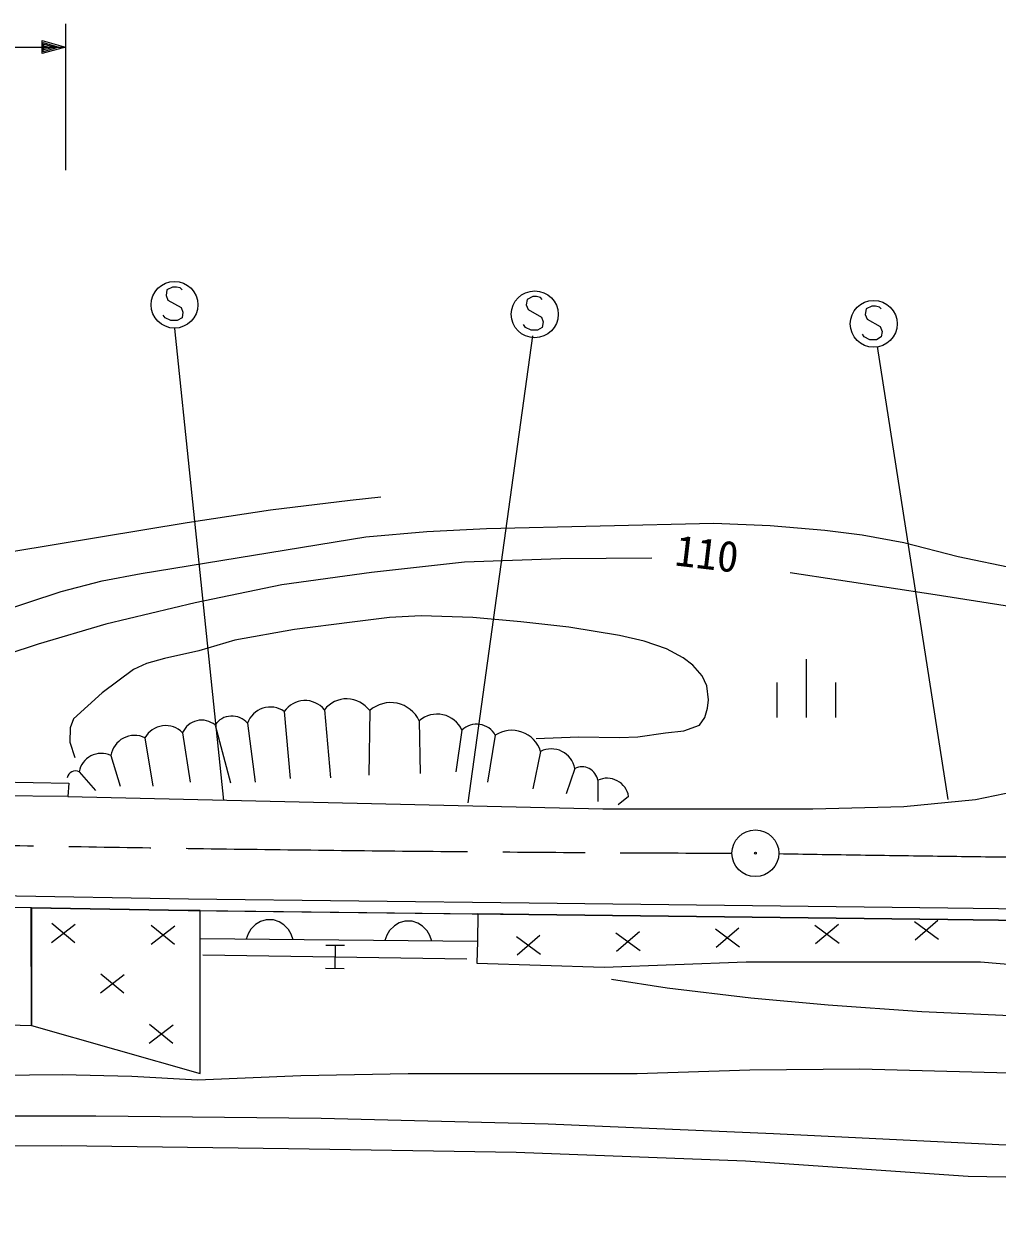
# Model space of a CAD drawing. Units: millimetres, scale not verified. Extents: x 40000 to 680000, y 20000 to 380000.
# Drawn here: x 138280 to 179759, y 253135 to 303708 of the extents above; entities that cross this region are included whole.
import ezdxf
from ezdxf.enums import TextEntityAlignment as Align

# ---------------------------------------------------------------- set-up
doc = ezdxf.new("R2010")
doc.units = ezdxf.units.MM
doc.header["$LTSCALE"] = 1000
doc.linetypes.add('CHAIN', pattern=[18.5, 12, -1.5, 3.5, -1.5])
for name, color, linetype, lineweight in [('S-BGD', 7, 'Continuous', 25), ('S-BGD-EXST', 7, 'Continuous', 25), ('S-BMK', 2, 'CHAIN', 13), ('S-BMK-SRVR', 3, 'Continuous', 25), ('S-STR-HTXT', 7, 'Continuous', 13)]:
    doc.layers.add(name, color=color, linetype=linetype, lineweight=lineweight)
doc.styles.add('ＭＳ ゴシック', font='')
doc.styles.get('ＭＳ ゴシック').set_extended_font_data('MS Gothic')

msp = doc.modelspace()

# ---------------------------------------------------------------- linework, layer by layer
at = {"layer": 'S-BGD'}
for p, q in [((171623, 276622), (171623, 274132)), ((170373, 275626), (170373, 274132)), ((172873, 275626), (172873, 274132)), ((149380, 274398), (149635, 271533)), ((151091, 274470), (151346, 271569)), ((153021, 274434), (152984, 271678)), ((146432, 273818), (147087, 271352)), ((147815, 273890), (148143, 271388)), ((155132, 273999), (155168, 271751)), ((156952, 273600), (156697, 271823)), ((143446, 273274), (143774, 271207)), ((145048, 273491), (145376, 271388)), ((158372, 273382), (158044, 271388)), ((160301, 272693), (159974, 271098)), ((141990, 272512), (142391, 271207)), ((120505, 271661), (140207, 271344)), ((140643, 271823), (141335, 271025)), ((161757, 271968), (161393, 270880)), ((140207, 271344), (140154, 270764)), ((162740, 271461), (162740, 270554)), ((178831, 270647), (182248, 271359)), ((140154, 270764), (120981, 271028)), ((140154, 270764), (162960, 270241)), ((164051, 270772), (163614, 270409)), ((175772, 270343), (178831, 270647)), ((162960, 270241), (171896, 270241)), ((171896, 270241), (175772, 270343)), ((138603, 266024), (69411, 267238)), ((107423, 267051), (145294, 266409)), ((138603, 266024), (145288, 265911)), ((138605, 261007), (138603, 266024)), ((138605, 266024), (138605, 261007)), ((145288, 265911), (138605, 266024)), ((145294, 266409), (159812, 266237)), ((159812, 266237), (177654, 266023)), ((177654, 266023), (220702, 265509)), ((145288, 265911), (159806, 265740)), ((145800, 265905), (145288, 265911)), ((145800, 258959), (145800, 265905)), ((145800, 264704), (145800, 265905)), ((145800, 265905), (157621, 265765)), ((148603, 265514), (148362, 265437)), ((148923, 265511), (148603, 265514)), ((149162, 265429), (148923, 265511)), ((157621, 265765), (157620, 264590)), ((157621, 265765), (157620, 264590)), ((159806, 265740), (157621, 265765)), ((159806, 265740), (177648, 265525)), ((177648, 265525), (159806, 265740)), ((177648, 265525), (220697, 265011)), ((184419, 265445), (177648, 265525)), ((139462, 264555), (140475, 265334)), ((140461, 264538), (139475, 265351)), ((143703, 264483), (144716, 265262)), ((144703, 264466), (143716, 265279)), ((147959, 265122), (147837, 264924)), ((148161, 265319), (147959, 265122)), ((148362, 265437), (148161, 265319)), ((149361, 265307), (149162, 265429)), ((149559, 265106), (149361, 265307)), ((149677, 264906), (149559, 265106)), ((153869, 265065), (153747, 264867)), ((154071, 265262), (153869, 265065)), ((154272, 265380), (154071, 265262)), ((154513, 265457), (154272, 265380)), ((154833, 265454), (154513, 265457)), ((155072, 265372), (154833, 265454)), ((155271, 265250), (155072, 265372)), ((155469, 265049), (155271, 265250)), ((155587, 264849), (155469, 265049)), ((164510, 265003), (163541, 264169)), ((167750, 265124), (168779, 264366)), ((168749, 265162), (167780, 264328)), ((171989, 265284), (173018, 264525)), ((172988, 265321), (172019, 264488)), ((176228, 265443), (177257, 264684)), ((177227, 265481), (176258, 264647)), ((157620, 264590), (145800, 264704)), ((147837, 264924), (147755, 264685)), ((149755, 264666), (149677, 264906)), ((153747, 264867), (153665, 264629)), ((155664, 264609), (155587, 264849)), ((157620, 264590), (157581, 263661)), ((159272, 264806), (160301, 264047)), ((160271, 264843), (159302, 264010)), ((163511, 264965), (164540, 264206)), ((145914, 264022), (157163, 263851)), ((151146, 264440), (151946, 264428)), ((151546, 264434), (151531, 263438)), ((157581, 263661), (163006, 263490)), ((163006, 263490), (169058, 263718)), ((169058, 263718), (179051, 263718)), ((179051, 263718), (184476, 263263)), ((69351, 263264), (138605, 261007)), ((141546, 262406), (142559, 263186)), ((142546, 262389), (141560, 263203)), ((151931, 263432), (151131, 263444)), ((138605, 261007), (145800, 258959)), ((143631, 260258), (144644, 261038)), ((144630, 260241), (143644, 261054))]:
    msp.add_line(p, q, dxfattribs=at)
for points in [[(112545, 277731), (113260, 277372), (113872, 276952), (114642, 276310), (115563, 275684), (115976, 275526), (116568, 275428), (117253, 275433), (118249, 275575), (121663, 276548), (125182, 277662), (128231, 278774), (131649, 279898), (133717, 280441), (135872, 280900), (145242, 282453), (148801, 282987), (152190, 283397), (153493, 283539)], [(135601, 278096), (139875, 279511), (141619, 279956), (143280, 280278), (152863, 281834), (155453, 282066), (158000, 282194), (167679, 282415), (170078, 282322), (172416, 282128), (174005, 281930), (175773, 281601), (178098, 281003), (180544, 280485), (182693, 280136), (185042, 279647), (194559, 277608), (197445, 276854), (200362, 276208), (201196, 276054)], [(165036, 280923), (161154, 280896), (157062, 280760), (153103, 280324), (149279, 279794), (145589, 279020), (141779, 278114), (138902, 277270), (136217, 276381), (127106, 273305), (122143, 271830)], [(200915, 275712), (196743, 276190), (192499, 276781), (187786, 277501), (183233, 278302), (180091, 278901), (177115, 279368), (170932, 280298)], [(160119, 273237), (161915, 273310), (163659, 273281), (164451, 273310), (165622, 273481), (166405, 273573), (167072, 273818), (167293, 274132), (167412, 274533), (167454, 274895), (167387, 275487), (167183, 275914), (166784, 276371), (166381, 276682), (165663, 277068), (164718, 277392), (163668, 277627), (161501, 277988), (159458, 278222), (157408, 278400), (155208, 278475), (153863, 278398), (152276, 278197), (149823, 277886), (147274, 277438), (145741, 276985), (144276, 276655), (143506, 276443), (142950, 276188), (141626, 275196), (140397, 274078), (140261, 273692), (140238, 273084), (140461, 272440)], [(247898, 258959), (238114, 258487), (234018, 258266), (229908, 258154), (226909, 258224), (223968, 258394), (220596, 258696), (217220, 259101), (207671, 260547), (203582, 260758), (198985, 260888), (194453, 260874), (189997, 260961), (180307, 261425), (176544, 261596), (172555, 261884), (169260, 262178), (165697, 262604), (163322, 262975)], [(86938, 262425), (96490, 260968), (106036, 259228), (115712, 257948), (119094, 257615), (122493, 257385), (127089, 257220), (131735, 257156), (141347, 257155), (150953, 257065), (160630, 256820), (170229, 256407), (179826, 255938), (185423, 255874)], [(98195, 262324), (101978, 261705), (105940, 261162), (109986, 260744), (114290, 260194), (117241, 259651), (120201, 259225), (124195, 258973), (128214, 258823), (132701, 258810), (137115, 258897), (139915, 258927), (142885, 258854), (145689, 258696)], [(145689, 258696), (150086, 258879), (154661, 258964), (164415, 258966), (169212, 259117), (173908, 259164), (183452, 258903), (193112, 258586), (197181, 258417), (201578, 258340), (204948, 258307), (208344, 258165), (210356, 257940), (212527, 257591), (215627, 257048), (218992, 256566), (222111, 256204), (225499, 255922), (228023, 255809), (230626, 255795), (232422, 255887), (234136, 256080), (237103, 256528), (240270, 256896)], [(135690, 255867), (139889, 255895), (149565, 255771), (159261, 255613), (169031, 255238), (178520, 254583), (182519, 254521), (186570, 254562), (196210, 254688), (205812, 254525), (209007, 254355), (212299, 254071), (214482, 253801), (216764, 253409), (218160, 253135)]]:
    msp.add_lwpolyline(points, dxfattribs=at)
for centre, major_axis, start_param, end_param in [((148789, 273559), (1029, 0), 0.958259, 2.812849), ((150263, 273795), (1070, 0), 0.686029, 2.540619), ((152042, 273731), (1206, 0), 0.624635, 2.479226), ((153912, 273428), (1348, 0), 0.439483, 2.294074), ((147151, 273337), (866, 0), 0.696084, 2.550674), ((155892, 273120), (1165, 0), 0.426951, 2.281541), ((144329, 272784), (1010, 0), 0.779029, 2.633619), ((145863, 273138), (889, 0), 0.876058, 2.730648), ((157580, 272961), (898, 0), 0.490852, 2.345442), ((159077, 272317), (1281, 0), 0.299282, 2.153873), ((143005, 272349), (1028, 0), 1.126948, 2.981539), ((141576, 271665), (946, 0), 1.117901, 2.972492), ((160756, 271787), (1018, 0), 0.179853, 2.034444), ((140484, 271506), (356, 0), 1.107149, 2.961739), ((162058, 271347), (692, 0), 0.165148, 2.019739), ((163136, 270627), (926, 0), 0.157879, 2.012469)]:
    msp.add_ellipse(centre, major_axis=major_axis, ratio=0.99612, start_param=start_param, end_param=end_param, dxfattribs=at)
at = {"layer": 'S-BGD-EXST'}
for p, q in [((144384, 292366), (144344, 292127)), ((144624, 292486), (144384, 292366)), ((144784, 292486), (144624, 292486)), ((144944, 292446), (144784, 292486)), ((145024, 292366), (144944, 292446)), ((144344, 292127), (144424, 291928)), ((144424, 291928), (144984, 291609)), ((159734, 291960), (159694, 291721)), ((159974, 292079), (159734, 291960)), ((160134, 292079), (159974, 292079)), ((160294, 292039), (160134, 292079)), ((160374, 291960), (160294, 292039)), ((144984, 291609), (145064, 291410)), ((145064, 291410), (145024, 291171)), ((159694, 291721), (159774, 291522)), ((159774, 291522), (160334, 291203)), ((174175, 291553), (174135, 291314)), ((174135, 291314), (174215, 291115)), ((174415, 291673), (174175, 291553)), ((174575, 291673), (174415, 291673)), ((174735, 291633), (174575, 291673)), ((174815, 291553), (174735, 291633)), ((144304, 291171), (144224, 291291)), ((144544, 291052), (144304, 291171)), ((144824, 291052), (144544, 291052)), ((145024, 291171), (144824, 291052)), ((159654, 290765), (159574, 290884)), ((160334, 291203), (160414, 291004)), ((160414, 291004), (160374, 290765)), ((174215, 291115), (174775, 290797)), ((174775, 290797), (174855, 290597)), ((144704, 290713), (146795, 270597)), ((159952, 290408), (157198, 270495)), ((159894, 290645), (159654, 290765)), ((160174, 290645), (159894, 290645)), ((160374, 290765), (160174, 290645)), ((174095, 290358), (174015, 290478)), ((174335, 290239), (174095, 290358)), ((174815, 290358), (174615, 290239)), ((174855, 290597), (174815, 290358)), ((174615, 290239), (174335, 290239)), ((174648, 289951), (177657, 270647))]:
    msp.add_line(p, q, dxfattribs=at)
for centre in [(144704, 291729), (160054, 291322), (174495, 290916)]:
    msp.add_ellipse(centre, major_axis=(1000, 0), ratio=0.99612, dxfattribs=at)
at = {"layer": 'S-BMK'}
for centre, start_param, end_param in [((174669, 2260276), 4.688398, 4.70928), ((204488, 2259977), 4.695367, 4.708486)]:
    msp.add_ellipse(centre, major_axis=(1999689, 0), ratio=0.99612, start_param=start_param, end_param=end_param, dxfattribs=at)
at = {"layer": 'S-BMK-SRVR'}
for major_axis in [(1000, 0), (40, 0)]:
    msp.add_ellipse((169452, 268352), major_axis=major_axis, ratio=0.99612, dxfattribs=at)
at = {"layer": 'S-STR-HTXT'}
for p, q in [((140062, 303708), (140062, 297466)), ((139062, 302433), (139062, 302991)), ((139062, 302991), (140062, 302712)), ((69747, 302712), (140062, 302712)), ((140062, 302712), (139062, 302433)), ((139102, 302513), (139102, 302911)), ((139102, 302911), (139782, 302712)), ((139782, 302712), (139102, 302513)), ((139142, 302592), (139142, 302831)), ((139142, 302831), (139622, 302712)), ((139622, 302712), (139142, 302592)), ((139182, 302672), (139182, 302752)), ((139182, 302752), (139382, 302712)), ((139382, 302712), (139182, 302672))]:
    msp.add_line(p, q, dxfattribs=at)

# ---------------------------------------------------------------- texts
at = {"layer": 'S-STR-HTXT', "style": 'ＭＳ ゴシック'}
msp.add_text('110', height=1320, rotation=353.226, dxfattribs=at).set_placement((165929, 280231), align=Align.BOTTOM_LEFT)

doc.saveas('drawing.dxf')
